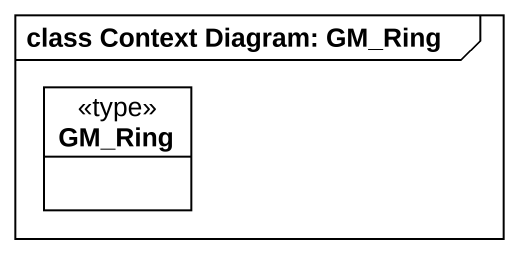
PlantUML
@startuml
mainframe class Context Diagram: GM_Ring
hide circle
hide empty members
class GM_Ring <<type>>
@enduml
